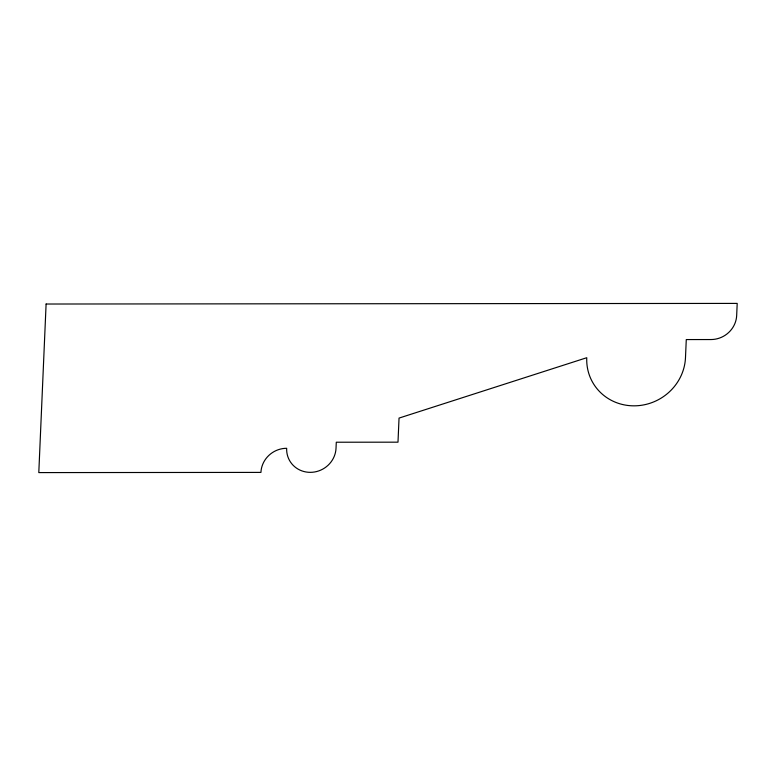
<?xml version="1.0" encoding="UTF-8"?>
<svg xmlns="http://www.w3.org/2000/svg" width="776" height="776" viewBox="0 0 776 776"><rect width="100%" height="100%" fill="white"/><g stroke="black" fill="none" stroke-linecap="round" stroke-linejoin="round"><path stroke-width="1.16" d="M46.104 304.027L38.8 472.594L260.94 472.4A24.997 23.775 -29.7 0 1 286.664 448.295A24.997 23.775 -29.7 0 0 310.303 472.351A24.997 23.775 -29.7 0 0 336.027 448.247L336.289 442.223L397.991 442.175L399.039 418.089L586.763 357.717A49.994 47.549 -29.7 0 0 634.04 405.838A49.994 47.549 -29.7 0 0 685.489 357.629L686.275 339.568L710.952 339.548A24.997 23.775 -29.7 0 0 736.676 315.444L737.2 303.406L46.104 304.027"/></g></svg>
